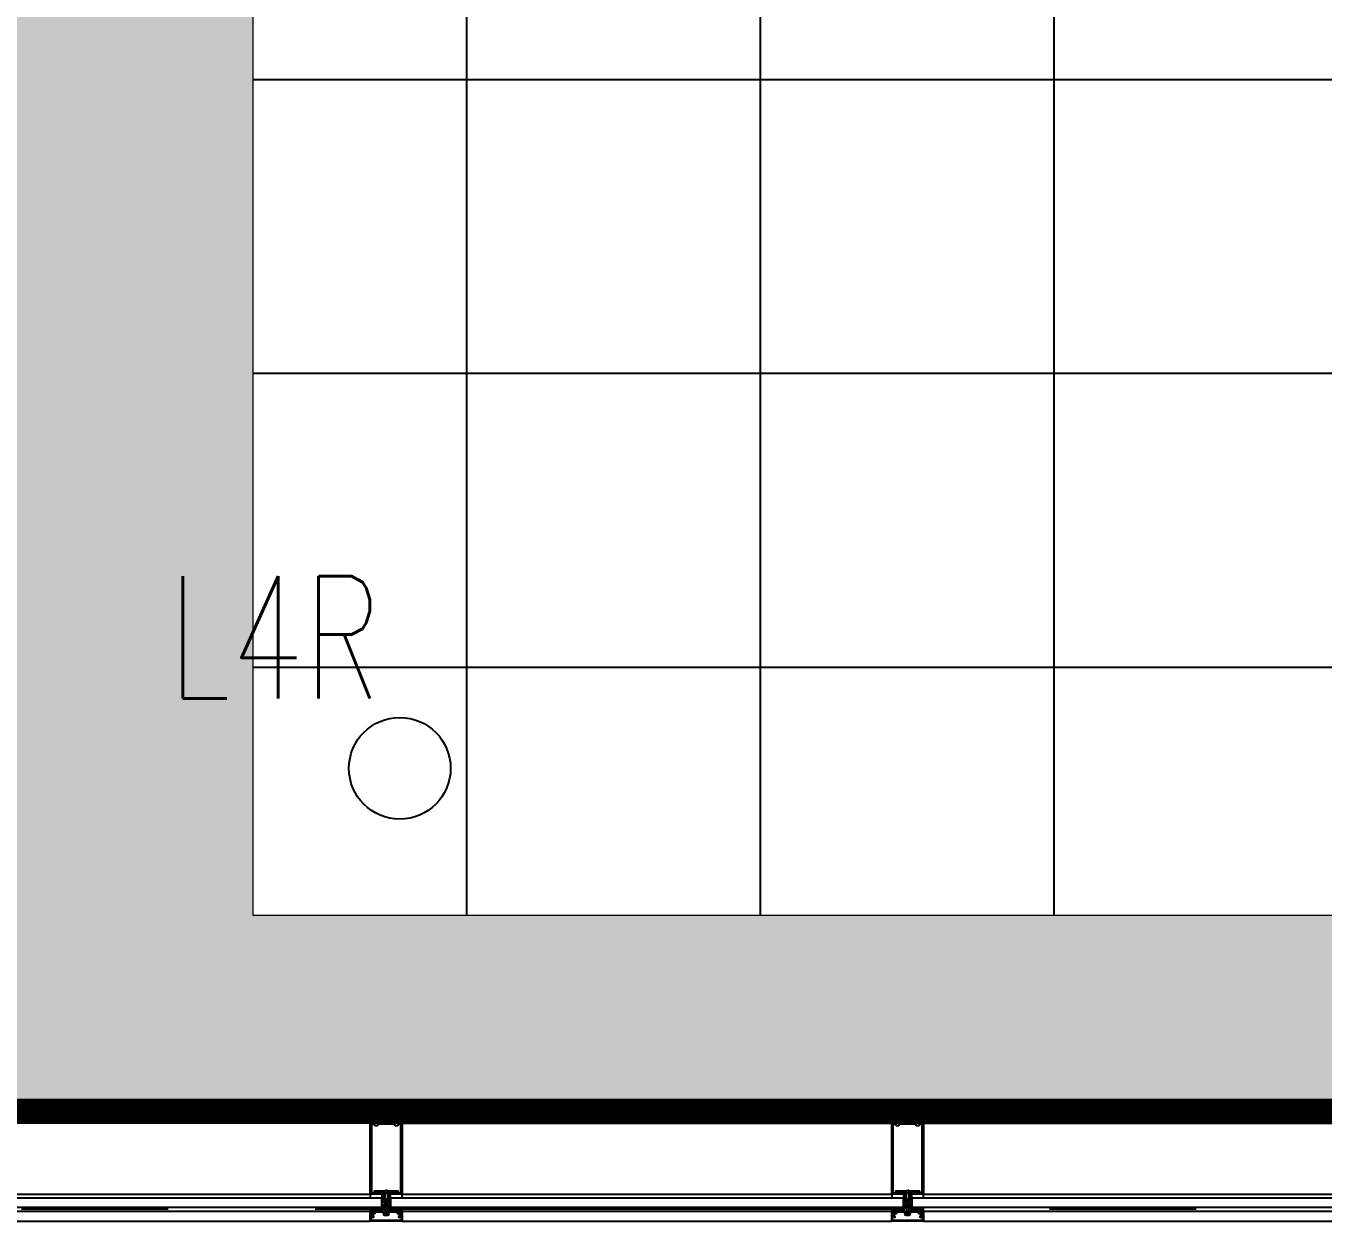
# Model space of a CAD drawing. Header units: millimetres. Extents: x -92759 to 184353, y -15225 to 86714.
# Drawn here: x 75437 to 78087, y 22716 to 25158 of the extents above; entities that cross this region are included whole.
import ezdxf

# ---------------------------------------------------------------- set-up
doc = ezdxf.new("R2010")
doc.units = ezdxf.units.MM
doc.linetypes.add('HIDDEN', pattern=[0.375, 0.25, -0.125])
doc.linetypes.add('IDA - Grid Line', pattern=[2100, 1200, -300, 300, -300])
for name, color, linetype in [('0-1', 9, 'Continuous'), ('A-_CLADMULN_E', 8, 'Continuous'), ('A-_CLADPANL_E', 8, 'Continuous'), ('A-_DETA----_ED', 8, 'Continuous'), ('A-_FLOR----_E', 8, 'Continuous'), ('A-_WALL----_E', 8, 'Continuous'), ('A-PATT-CONC', 8, 'Continuous'), ('E-_LIGT----_E-', 3, 'Continuous'), ('E-legend', 1, 'Continuous')]:
    doc.layers.add(name, color=color, linetype=linetype)
doc.layers.add('A-_DETA----_ED-1', color=9, linetype='Continuous', true_color=0x808080)
doc.layers.add('S-_ANOTGRID_E-1', color=9, linetype='IDA - Grid Line', true_color=0x808080)
doc.layers.add('HFI 9MM FPB', color=94, linetype='Continuous', lineweight=5)
doc.styles.add('Simplex', font='simplex_.ttf', dxfattribs={"width": 0.7, "height": 450})

# ---------------------------------------------------------------- blocks, each defined once
blk = doc.blocks.new('IDA - CurtainPanel - Glazed Panel - Single - Clear-10347500-BLK8_RHH_2ND STOREY PLAN')
at = {"layer": 'A-_CLADPANL_E'}
for p, q in [((523.90625, 9), (-523.90625, 9)), ((-523.90625, 9), (-523.90625, -9)), ((523.90625, -9), (523.90625, 9)), ((-523.90625, -9), (523.90625, -9))]:
    blk.add_line(p, q, dxfattribs=at)
blk = doc.blocks.new('IDA - CurtainPanel - Glazed Panel - Single - Clear-10347501-BLK8_RHH_2ND STOREY PLAN')
at = {"layer": 'A-_CLADPANL_E'}
for p, q in [((523.8125, 9), (-523.8125, 9)), ((-523.8125, 9), (-523.8125, -9)), ((523.8125, -9), (523.8125, 9)), ((-523.8125, -9), (523.8125, -9))]:
    blk.add_line(p, q, dxfattribs=at)
blk = doc.blocks.new('Rectangular Mullion - IDA - Rectangular - 200mm - Bottom - Left-10146758-BLK8_RHH_2ND STOREY PLAN')
at = {"layer": 'A-_CLADMULN_E'}
for p, q in [((6240.8, -50163.3), (7240.8, -50163.3)), ((6240.8, -50316.8), (6240.8, -50308.3)), ((6240.8, -50308.3), (7240.8, -50308.3)), ((7240.8, -50308.3), (7240.8, -50316.8)), ((6240.8, -50342.8), (6240.8, -50334.8)), ((6240.8, -50343.3), (7240.8, -50343.3)), ((7240.8, -50334.8), (7240.8, -50343.3)), ((6240.8, -50363.3), (7240.8, -50363.3))]:
    blk.add_line(p, q, dxfattribs=at)
blk = doc.blocks.new('Rectangular Mullion - IDA - Rectangular - 200mm - Bottom - Left-V28-BLK8_RHH_2ND STOREY PLAN')
at = {"layer": 'A-_CLADMULN_E'}
for p, q in [((5175.8, -50163.3), (6175.8, -50163.3)), ((5175.8, -50316.8), (5175.8, -50308.3)), ((5175.8, -50308.3), (6175.8, -50308.3)), ((6175.8, -50308.3), (6175.8, -50316.8)), ((5175.8, -50342.8), (5175.8, -50334.8)), ((5175.8, -50343.3), (6175.8, -50343.3)), ((6175.8, -50334.8), (6175.8, -50342.8)), ((5175.8, -50363.3), (6175.8, -50363.3))]:
    blk.add_line(p, q, dxfattribs=at)
blk = doc.blocks.new('Rectangular Mullion - IDA - Rectangular - 200mm - Bottom - Left-10347531-BLK8_RHH_2ND STOREY PLAN')
at = {"layer": 'A-_CLADMULN_E'}
for p, q in [((4045.8, -50162.8), (5110.8, -50163.3)), ((5110.8, -50308.3), (5110.8, -50316.8)), ((4087, -50342.3), (4087, -50334.3)), ((4087, -50342.8), (5110.8, -50343.3)), ((5110.8, -50334.8), (5110.8, -50342.8)), ((4110.8, -50363.3), (5110.8, -50363.3))]:
    blk.add_line(p, q, dxfattribs=at)
blk.add_lwpolyline([(4087, -50316.8), (4087, -50308.3), (5110.8, -50308.3)], dxfattribs=at)
blk = doc.blocks.new('Rectangular Mullion - 200L X 65D mm-6848285-BLK8_RHH_2ND STOREY PLAN')
at = {"layer": 'A-_DETA----_ED'}
for p, q in [((32.5, 163), (-32.5, 163)), ((-32.5, 163), (-32.5, 18)), ((-30, 160.5), (-25.1, 160.5)), ((-30, 20.5), (-30, 160.5)), ((-16.1, 160.5), (16.1, 160.5)), ((25.1, 160.5), (30, 160.5)), ((30, 160.5), (30, 20.5)), ((32.5, 18), (32.5, 163)), ((-23.6, 158.9), (-23.6, 157.4)), ((-23.6, 157.4), (-17.7, 157.4)), ((-17.7, 157.4), (-17.7, 158.9)), ((17.7, 158.9), (17.7, 157.4)), ((17.7, 157.4), (23.6, 157.4)), ((23.6, 157.4), (23.6, 158.9)), ((-32.5, 18), (-21, 18)), ((-24, 20.5), (-30, 20.5)), ((-24, 23.6), (-24, 20.5)), ((-4.1, 24.3), (-23.2, 24.3)), ((-20.2, 21.8), (-17.9, 21.8)), ((-17.1, 18), (-13.8, 18)), ((-13.1, 18.8), (-13.1, 21)), ((-12.3, 21.8), (-5.9, 21.8)), ((-10.5, 21.8), (-10.5, 19.9)), ((-9.7, 19.2), (-8, 19.2)), ((-8, 19.2), (-8, 2.5)), ((-8, -11.6), (-8, 0)), ((-7.7, 2.2), (-6.7, 2.2)), ((-6.7, 0.3), (-7.7, 0.3)), ((-6.4, 2), (-6.4, 0.6)), ((-5.4, 5.1), (-5.4, 20.3)), ((-3.5, 5.1), (-5.4, 5.1)), ((-5.1, 21), (-5.1, 18.8)), ((-4.3, 18), (-0.8, 18)), ((-2.6, 21.3), (-2.6, 22.8)), ((2.6, 21.3), (-2.6, 21.3)), ((-2.5, -1.3), (-1.1, 4.3)), ((-0.8, 18), (0, 18.8)), ((0, 18.8), (0.8, 18)), ((0.8, 18), (4.3, 18)), ((1.1, 4.3), (2.5, -1.3)), ((2.6, 22.8), (2.6, 21.3)), ((5.4, 5.1), (3.5, 5.1)), ((23.2, 24.3), (4.1, 24.3)), ((5.1, 18.8), (5.1, 21)), ((5.4, 20.3), (5.4, 5.1)), ((5.9, 21.8), (12.3, 21.8)), ((6.4, 0.6), (6.4, 2)), ((6.7, 2.2), (7.7, 2.2)), ((7.7, 0.3), (6.7, 0.3)), ((8, 19.2), (9.7, 19.2)), ((8, 2.5), (8, 19.2)), ((8, -11.6), (8, 0)), ((10.5, 19.9), (10.5, 21.8)), ((13.1, 21), (13.1, 18.8)), ((13.8, 18), (17.1, 18)), ((17.9, 21.8), (20.2, 21.8)), ((21, 18), (32.5, 18)), ((24, 20.5), (24, 23.6)), ((30, 20.5), (24, 20.5)), ((-32.5, -17.5), (-32.5, -22.2)), ((-32.5, -24.8), (-32.5, -37)), ((-29.9, -17), (-32, -17)), ((-31.7, -23), (-30.7, -23)), ((-31.2, -25.3), (-30.5, -25.3)), ((-31.2, -35.7), (-31.2, -25.3)), ((-30.5, -23.2), (-31, -23.2)), ((-30.3, -25.5), (-27.6, -30.1)), ((-26.8, -20.8), (-29, -20.8)), ((-27.4, -23), (-24.5, -23)), ((-27.4, -26.4), (-27.4, -23)), ((-25.9, -29.1), (-27.4, -26.4)), ((-5.7, -17), (-25.9, -17)), ((-23, -19.5), (-8.3, -19.5)), ((-23, -21.5), (-23, -19.5)), ((-8.3, -19.5), (-7.6, -20.2)), ((-6.9, -11.6), (-8, -11.6)), ((-0.4, -20.2), (-7.6, -20.2)), ((-6.9, -11.6), (-6.6, -12)), ((-6.6, -12), (-6.2, -11.6)), ((-6.2, -11.6), (-4.3, -11.6)), ((-5.3, -16.6), (-5.7, -17)), ((-5, -17), (-5.3, -16.6)), ((5, -17), (-5, -17)), ((-2.4, -0.9), (-4.9, -3.8)), ((-4.9, -3.8), (4.9, -3.8)), ((-4.9, -3.8), (-4.9, -11.6)), ((-4.3, -11.6), (-3.9, -12)), ((-3.9, -12), (-3.6, -11.6)), ((-3.6, -11.6), (-2.5, -11.6)), ((-2.5, -11.6), (-2.5, -1.1)), ((2.4, -0.9), (-2.4, -0.9)), ((-0.4, -20.2), (0, -19.8)), ((0, -19.8), (0.4, -20.2)), ((7.6, -20.2), (0.4, -20.2)), ((4.9, -3.8), (2.4, -0.9)), ((2.5, -1.3), (2.5, -11.6)), ((2.5, -11.6), (3.6, -11.6)), ((3.6, -11.6), (3.9, -12)), ((3.9, -12), (4.3, -11.6)), ((4.3, -11.6), (6.2, -11.6)), ((4.9, -3.8), (4.9, -11.6)), ((5.3, -16.6), (5, -17)), ((5.7, -17), (5.3, -16.6)), ((25.9, -17), (5.7, -17)), ((6.2, -11.6), (6.6, -12)), ((6.6, -12), (6.9, -11.6)), ((8, -11.6), (6.9, -11.6)), ((7.6, -20.2), (8.3, -19.5)), ((8.3, -19.5), (23, -19.5)), ((23, -19.5), (23, -21.5)), ((24.5, -23), (27.4, -23)), ((25.5, -19.5), (25.5, -19.3)), ((27.4, -26.4), (25.9, -29.1)), ((29, -20.8), (26.8, -20.8)), ((27.4, -23), (27.4, -26.4)), ((27.6, -30.1), (30.3, -25.5)), ((32, -17), (29.9, -17)), ((30.3, -19.3), (30.3, -19.5)), ((31, -23.2), (30.5, -23.2)), ((30.5, -25.3), (31.2, -25.3)), ((30.7, -23), (31.7, -23)), ((31.2, -25.3), (31.2, -35.7)), ((32.5, -22.2), (32.5, -17.5)), ((32.5, -37), (32.5, -24.8)), ((-32.5, -37), (32.5, -37)), ((-15.9, -35.7), (-31.2, -35.7)), ((0, -35.5), (-15.9, -35.7)), ((15.9, -35.7), (0, -35.5)), ((31.2, -35.7), (15.9, -35.7))]:
    blk.add_line(p, q, dxfattribs=at)
for centre, radius, start, end in [((-25.1, 158.9), 1.52, 0, 90), ((-16.1, 158.9), 1.52, 90, 180), ((16.1, 158.9), 1.52, 0, 90), ((25.1, 158.9), 1.52, 90, 180), ((-23.2, 23.6), 0.762, 90, 180), ((-20.2, 20.5), 1.27, 90, 180), ((-19.2, 20.3), 2.29, 180, 225.1897), ((-21, 18.4), 0.381, 270, 45.1897), ((-17.9, 20.5), 1.27, 0, 90), ((-17.1, 18.4), 0.381, 134.8103, 270), ((-18.9, 20.3), 2.29, 314.8103, 0), ((-13.8, 18.8), 0.762, 270, 0), ((-12.3, 21), 0.762, 90, 180), ((-9.7, 19.9), 0.762, 180, 270), ((-7.7, 2.5), 0.254, 180, 270), ((-7.7, 0), 0.254, 90, 180), ((-6.9, 20.3), 1.52, 360, 90), ((-6.7, 2), 0.254, 360, 90), ((-6.7, 0.6), 0.254, 270, 360), ((-5.9, 21), 0.762, 0, 90), ((-4.3, 18.8), 0.762, 180, 270), ((-4.1, 22.8), 1.52, 360, 90), ((0, 4), 3.63, 17.5064, 162.4936), ((0, 4), 1.09, 15, 165), ((4.1, 22.8), 1.52, 90, 180), ((4.3, 18.8), 0.762, 270, 0), ((5.9, 21), 0.762, 90, 180), ((6.9, 20.3), 1.52, 90, 180), ((6.7, 2), 0.254, 90, 180), ((6.7, 0.6), 0.254, 180, 270), ((7.7, 2.5), 0.254, 270, 0), ((7.7, 0), 0.254, 0, 90), ((9.7, 19.9), 0.762, 270, 0), ((12.3, 21), 0.762, 0, 90), ((13.8, 18.8), 0.762, 180, 270), ((17.9, 20.5), 1.27, 90, 180), ((18.9, 20.3), 2.29, 180, 225.1897), ((17.1, 18.4), 0.381, 270, 45.1897), ((20.2, 20.5), 1.27, 0, 90), ((21, 18.4), 0.381, 134.8103, 270), ((19.2, 20.3), 2.29, 314.8103, 0), ((23.2, 23.6), 0.762, 0, 90), ((-32, -17.5), 0.508, 90, 180), ((-31.7, -22.2), 0.762, 180, 270), ((-31, -24.8), 1.52, 90, 180), ((-30.7, -24.3), 1.27, 288.6629, 90), ((-30.5, -24.3), 1.02, 270, 90), ((-28, -19.3), 2.29, 134.8103, 180), ((-29, -19.5), 1.27, 180, 270), ((-29.9, -17.4), 0.381, 314.8103, 90), ((-26.8, -19.5), 1.27, 270, 0), ((-25.9, -17.4), 0.381, 90, 225.1897), ((-27.8, -19.3), 2.29, 0, 45.1897), ((-24.5, -21.5), 1.52, 270, 0), ((24.5, -21.5), 1.52, 180, 270), ((27.8, -19.3), 2.29, 134.8103, 180), ((26.8, -19.5), 1.27, 180, 270), ((25.9, -17.4), 0.381, 314.8103, 90), ((29, -19.5), 1.27, 270, 0), ((29.9, -17.4), 0.381, 90, 225.1897), ((30.7, -24.3), 1.27, 90, 251.3371), ((30.5, -24.3), 1.02, 90, 270), ((28, -19.3), 2.29, 0, 45.1897), ((31, -24.8), 1.52, 360, 90), ((31.7, -22.2), 0.762, 270, 0), ((32, -17.5), 0.508, 0, 90), ((-26.8, -29.6), 1.02, 210, 30), ((26.8, -29.6), 1.02, 150, 330)]:
    blk.add_arc(centre, radius, start, end, dxfattribs=at)
at = {"layer": 'A-_DETA----_ED-1'}
for p, q in [((0, 26.4), (-2.4, 24)), ((-2.4, 24), (-2.4, -0.9)), ((2.4, 24), (0, 26.4)), ((2.4, -0.9), (2.4, 24)), ((-8, -17), (-8, -11.6)), ((-6.3, -21.2), (-6.3, -20.2)), ((6.4, -21.2), (-6.3, -21.2)), ((-5.2, -24.7), (-5.2, -21.2)), ((-5.1, -24.8), (5.1, -24.8)), ((3.9, -25.6), (-3.9, -25.6)), ((-2.6, -24.7), (-2.6, -21.2)), ((-2.5, -11.6), (-2.5, -17)), ((2.5, -11.6), (2.5, -17)), ((2.6, -24.7), (2.6, -21.2)), ((5.2, -24.7), (5.2, -21.2)), ((6.4, -20.2), (6.4, -21.2)), ((8, -11.6), (8, -17))]:
    blk.add_line(p, q, dxfattribs=at)
for centre, radius, start, end in [((-3.9, -24.2), 1.38, 200.9416, 339.0732), ((0, -21.4), 4.19, 234.2873, 305.7127), ((3.9, -24.2), 1.38, 200.9416, 339.0732)]:
    blk.add_arc(centre, radius, start, end, dxfattribs=at)
blk = doc.blocks.new('Rectangular Mullion - IDA - Rectangular - 200mm - Center-10347506-BLK8_RHH_2ND STOREY PLAN')
at = {"layer": 'A-_CLADMULN_E'}
for p, q in [((-32.5, 18), (-32.5, 163)), ((-32.5, 163), (32.5, 163)), ((32.5, 163), (32.5, 18)), ((-8.6875, 18), (-32.5, 18)), ((-8.6875, -17), (-8.6875, 18)), ((32.5, 18), (8.6875, 18)), ((8.6875, 18), (8.6875, -17)), ((-32.5, -37), (-32.5, -17)), ((-32.5, -17), (-8.6875, -17)), ((8.6875, -17), (32.5, -17)), ((32.5, -17), (32.5, -37)), ((32.5, -37), (-32.5, -37))]:
    blk.add_line(p, q, dxfattribs=at)
blk = doc.blocks.new('A$C3019c3af')
at = {"layer": 'A-_CLADPANL_E'}
blk.add_lwpolyline([(-6536.4, -9996.5), (-6536.4, -9978.5), (-7584, -9978.5), (-7584, -9996.5)], close=True, dxfattribs=at)
at = {"layer": 'A-_FLOR----_E'}
for p, q in [((-6560.2, -10000), (-6536.4, -10000)), ((-6519, -10000), (-6495.2, -10000)), ((-5495.2, -10000), (-5471.4, -10000)), ((-5454, -10000), (-5430.2, -10000))]:
    blk.add_line(p, q, dxfattribs=at)
at = {"layer": 'A-_WALL----_E'}
for p, q in [((-6495.2, -10025), (-6560.2, -10025)), ((-5430.2, -10025), (-5495.2, -10025))]:
    blk.add_line(p, q, dxfattribs=at)
at = {"layer": 'S-_ANOTGRID_E-1'}
blk.add_line((-38173.1, -10000), (13784.7, -10000), dxfattribs=at)
at = {"layer": 'A-_CLADMULN_E'}
for name in ['Rectangular Mullion - IDA - Rectangular - 200mm - Bottom - Left-10347531-BLK8_RHH_2ND STOREY PLAN', 'Rectangular Mullion - IDA - Rectangular - 200mm - Bottom - Left-V28-BLK8_RHH_2ND STOREY PLAN', 'Rectangular Mullion - IDA - Rectangular - 200mm - Bottom - Left-10146758-BLK8_RHH_2ND STOREY PLAN']:
    blk.add_blockref(name, (-11671, 40338.3), dxfattribs=at)
at = {"layer": 'A-_CLADMULN_E', "extrusion": (0, 0, -1)}
for name, p in [('Rectangular Mullion - 200L X 65D mm-6848285-BLK8_RHH_2ND STOREY PLAN', (6527.7, -9987.5)), ('Rectangular Mullion - IDA - Rectangular - 200mm - Center-10347506-BLK8_RHH_2ND STOREY PLAN', (6527.7, -9987.5)), ('Rectangular Mullion - 200L X 65D mm-6848285-BLK8_RHH_2ND STOREY PLAN', (5462.7, -9987.5)), ('Rectangular Mullion - IDA - Rectangular - 200mm - Center-10347506-BLK8_RHH_2ND STOREY PLAN', (5462.7, -9987.5))]:
    blk.add_blockref(name, p, dxfattribs=at)
at = {"layer": 'A-_CLADPANL_E', "rotation": 180}
for name, p in [('IDA - CurtainPanel - Glazed Panel - Single - Clear-10347501-BLK8_RHH_2ND STOREY PLAN', (-5995.2, -9987.5)), ('IDA - CurtainPanel - Glazed Panel - Single - Clear-10347500-BLK8_RHH_2ND STOREY PLAN', (-4930.1, -9987.5))]:
    blk.add_blockref(name, p, dxfattribs=at)
blk = doc.blocks.new('RCP_B8L2')
at = {"layer": 'A-PATT-CONC'}
h = blk.add_hatch(dxfattribs=at)
h.set_pattern_fill('ANSI37', color=256, scale=189, angle=45)
h.set_pattern_definition([(90, (-367718.07, -175977.3), (-600.075, 0), []), (180, (-367718.07, -175977.3), (-6e-14, -600.075), [])])
h.paths.add_polyline_path([(-376718.1, -196977.3), (-373718.1, -196977.3), (-373718.1, -187977.3), (-373718.1, -187977.3), (-373718.1, -183777.3), (-367718.1, -183777.3), (-367718.1, -175977.3), (-399518.1, -175977.3), (-399518.1, -180177.3), (-376718.1, -180177.3)])
at = {"layer": 'HFI 9MM FPB'}
h = blk.add_hatch(dxfattribs=at)
h.set_pattern_fill('ANSI33', color=256, scale=50)
h.set_pattern_definition([(45, (-381589.02, -647239), (-224.5064, 224.5064), []), (45, (-381364.5, -647239), (-224.5064, 224.5064), [158.75, -79.375])])
h.paths.add_polyline_path([(-397818.1, -145727.3), (-400118.1, -145727.3), (-400118.1, -175677.3), (-397818.1, -175677.3), (-397818.1, -149677.3), (-369818.1, -149677.3), (-369818.1, -175677.3), (-400118.1, -175677.3), (-400118.1, -180477.3), (-377418.1, -180477.3), (-377418.1, -194177.3), (-377868.1, -194177.3), (-377868.1, -197377.3), (-373818.1, -197377.3), (-373818.1, -196977.3), (-373218.1, -196977.3), (-373218.1, -197377.3), (-372328.1, -197377.3), (-372328.1, -187777.3), (-373518.1, -187777.3), (-373518.1, -183977.3), (-369718.1, -183977.3), (-369718.1, -184377.3), (-367302.1, -184377.3), (-367302.1, -183227.3), (-367418.1, -183227.3), (-367418.1, -174577.3), (-365018.1, -174577.3), (-365018.1, -174045.3), (-364918.1, -174045.3), (-364918.1, -173009.3), (-365018.1, -173009.3), (-365018.1, -172877.3), (-367418.1, -172877.3), (-367418.1, -161227.3), (-365818.1, -161227.3), (-365818.1, -161927.3), (-362518.1, -161927.3), (-362518.1, -160193), (-362518.1, -159277.3), (-362718.1, -159277.3), (-362718.1, -157677.3), (-364168.1, -157677.3), (-364168.1, -158127.3), (-364455.6, -158127.3), (-365318.1, -158127.3), (-365318.1, -158827.3), (-366818.1, -158827.3), (-366818.1, -159277.3), (-367418.1, -159277.3), (-367418.1, -145307.3), (-369018.1, -145307.3), (-369018.1, -145557.3), (-369818.1, -145557.3), (-369818.1, -147877.3), (-377418.1, -147877.3), (-377418.1, -145557.7), (-379668.1, -145557.7), (-379668.1, -147877.3), (-394868.1, -147877.3), (-394868.1, -146527.3), (-397818.1, -146527.3)])
h.paths.add_polyline_path([(-399868.1, -146002.3), (-398068.1, -146002.3), (-398068.1, -175402.3), (-399868.1, -175402.3)], flags=16)
h.paths.add_polyline_path([(-379218.1, -147877.3), (-379218.1, -146077.3), (-378018.1, -146077.3), (-378018.1, -147877.3), (-369818.1, -147877.3), (-369818.1, -149677.3), (-397818.1, -149677.3), (-397818.1, -147877.3), (-397818.1, -146677.3), (-396618.1, -146677.3), (-395418.1, -146677.3), (-395418.1, -147877.3)], flags=16)
h.paths.add_polyline_path([(-369518.1, -175677.3), (-367718.1, -175677.3), (-367718.1, -145677.3), (-369518.1, -145677.3)], flags=16)
h.paths.add_polyline_path([(-366468.1, -159177.3), (-366468.1, -160977.3), (-365268.1, -160977.3), (-365268.1, -161577.3), (-362868.1, -161577.3), (-362868.1, -159177.3)], flags=16)
h.paths.add_polyline_path([(-376718.1, -196977.3), (-373718.1, -196977.3), (-373718.1, -187977.3), (-373718.1, -187977.3), (-373718.1, -183777.3), (-367718.1, -183777.3), (-367718.1, -175977.3), (-399518.1, -175977.3), (-399518.1, -180177.3), (-376718.1, -180177.3)], flags=16)
for points in [[(-400118.1, -175677.3), (-400118.1, -180477.3), (-377418.1, -180477.3), (-377418.1, -194177.3), (-377868.1, -194177.3), (-377868.1, -197377.3), (-373818.1, -197377.3), (-373818.1, -196977.3), (-373218.1, -196977.3), (-373218.1, -197377.3), (-372328.1, -197377.3), (-372328.1, -187777.3), (-373518.1, -187777.3), (-373518.1, -183977.3), (-369718.1, -183977.3), (-369718.1, -184377.3), (-367302.1, -184377.3), (-367302.1, -183227.3), (-367418.1, -183227.3), (-367418.1, -174577.3)], [(-376718.1, -196977.3), (-373718.1, -196977.3), (-373718.1, -187977.3), (-373718.1, -187977.3), (-373718.1, -183777.3), (-367718.1, -183777.3), (-367718.1, -175977.3), (-399518.1, -175977.3), (-399518.1, -180177.3), (-376718.1, -180177.3), (-376718.1, -196977.3)]]:
    blk.add_lwpolyline(points, dxfattribs=at)
blk = doc.blocks.new('A$C020d881d')
at = {"layer": 'E-legend', "lineweight": 25}
blk.add_circle((818.7, 172), 103.8, dxfattribs=at)
at = {"layer": 'E-legend', "lineweight": 25, "style": 'Simplex', "width": 0.7}
blk.add_text('L4R', height=250, dxfattribs=at).set_placement((345.2, 314.3))
blk = doc.blocks.new('EL_B8_L2_R4')
at = {"color": 6, "linetype": 'HIDDEN', "ltscale": 20, "const_width": 50}
blk.add_lwpolyline([(-7500, -27300), (-7500, -34700), (-37800, -34700), (-37800, -39445), (-37800, -39500), (-15100, -39500), (-15100, -56400), (-11500, -56400), (-11500, -56000), (-10900, -56000), (-10900, -56400), (-10010, -56400), (-10010, -46800), (-11200, -46800), (-11200, -43000), (-7400, -43000), (-7400, -43400), (-5100, -43400), (-5100, -33600), (-2700, -33600), (-2712.5, -31900), (-5100, -31900), (-5100, -27300), (-7500, -27300)], dxfattribs=at)
at = {"layer": 'E-_LIGT----_E-', "ltscale": 0.5}
blk.add_blockref('A$C020d881d', (-14918.7, -55872), dxfattribs=at)

msp = doc.modelspace()

# ---------------------------------------------------------------- block references
at = {"layer": '0-1'}
msp.add_blockref('A$C3019c3af', (82701.1, 32741.2), dxfattribs=at)
at = {"layer": 'A-PATT-CONC'}
msp.add_blockref('RCP_B8L2', (452619.1, 220318.5), dxfattribs=at)
at = {"layer": 'E-legend', "color": 7}
msp.add_blockref('EL_B8_L2_R4', (90301.1, 79341.2), dxfattribs=at)

doc.saveas('drawing.dxf')
